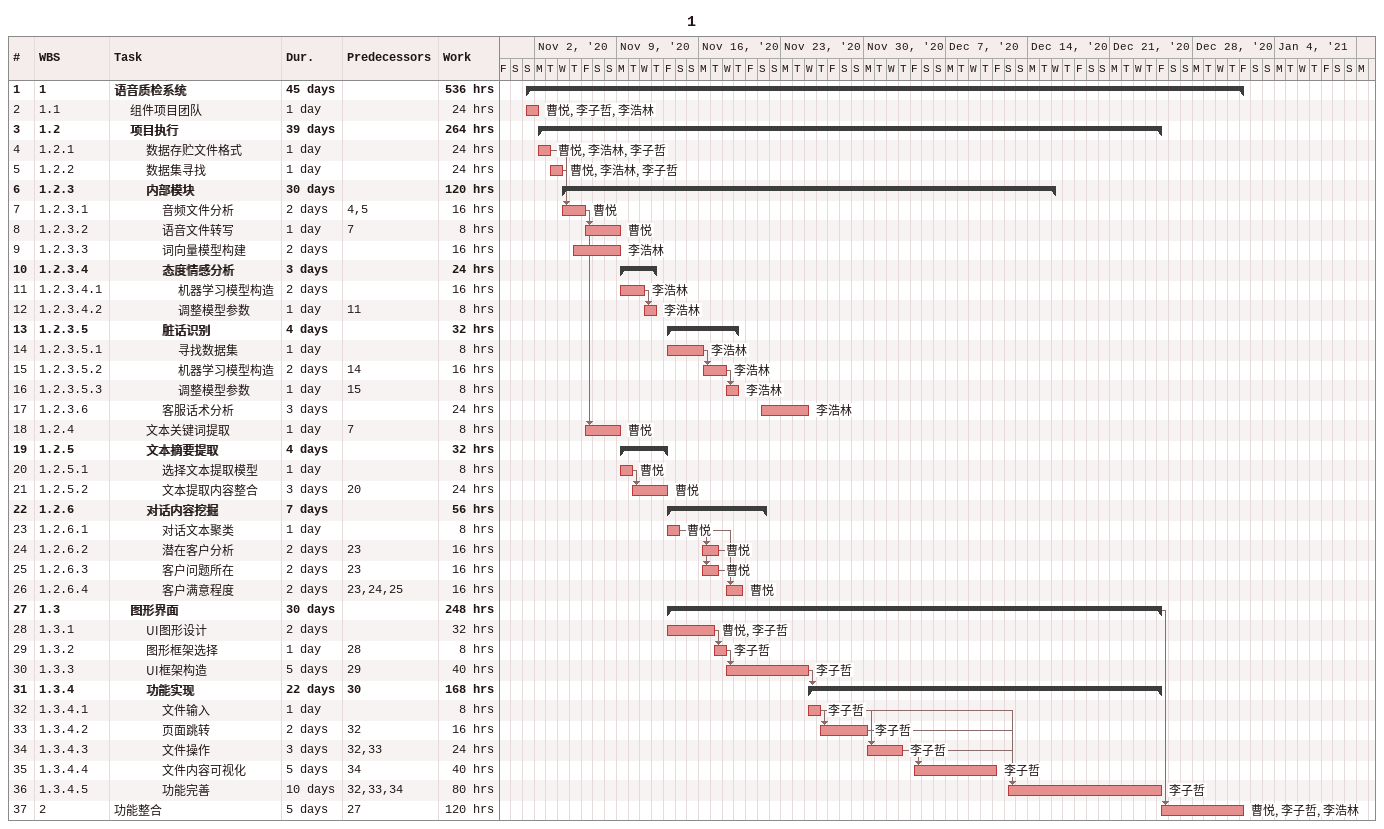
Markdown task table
1

| ID | WBS | Task | Duration | Start | Finish | Predecessors | Resources | Work (h) |
|---|---|---|---|---|---|---|---|---|
| 1 | 1 | **语音质检系统** | 45d | 2020-11-01 | 2021-01-01 |  |  | 536 |
| 2 | 1.1 | 组件项目团队 | 1d | 2020-11-01 | 2020-11-02 |  | 曹悦, 李子哲, 李浩林 | 24 |
| 3 | 1.2 | **项目执行** | 39d | 2020-11-02 | 2020-12-25 |  |  | 264 |
| 4 | 1.2.1 | 数据存贮文件格式 | 1d | 2020-11-02 | 2020-11-03 |  | 曹悦, 李浩林, 李子哲 | 24 |
| 5 | 1.2.2 | 数据集寻找 | 1d | 2020-11-03 | 2020-11-04 |  | 曹悦, 李浩林, 李子哲 | 24 |
| 6 | 1.2.3 | **内部模块** | 30d | 2020-11-04 | 2020-12-16 |  |  | 120 |
| 7 | 1.2.3.1 | 音频文件分析 | 2d | 2020-11-04 | 2020-11-06 | 4, 5 | 曹悦 | 16 |
| 8 | 1.2.3.2 | 语音文件转写 | 1d | 2020-11-06 | 2020-11-09 | 7 | 曹悦 | 8 |
| 9 | 1.2.3.3 | 词向量模型构建 | 2d | 2020-11-05 | 2020-11-09 |  | 李浩林 | 16 |
| 10 | 1.2.3.4 | **态度情感分析** | 3d | 2020-11-09 | 2020-11-12 |  |  | 24 |
| 11 | 1.2.3.4.1 | 机器学习模型构造 | 2d | 2020-11-09 | 2020-11-11 |  | 李浩林 | 16 |
| 12 | 1.2.3.4.2 | 调整模型参数 | 1d | 2020-11-11 | 2020-11-12 | 11 | 李浩林 | 8 |
| 13 | 1.2.3.5 | **脏话识别** | 4d | 2020-11-13 | 2020-11-19 |  |  | 32 |
| 14 | 1.2.3.5.1 | 寻找数据集 | 1d | 2020-11-13 | 2020-11-16 |  | 李浩林 | 8 |
| 15 | 1.2.3.5.2 | 机器学习模型构造 | 2d | 2020-11-16 | 2020-11-18 | 14 | 李浩林 | 16 |
| 16 | 1.2.3.5.3 | 调整模型参数 | 1d | 2020-11-18 | 2020-11-19 | 15 | 李浩林 | 8 |
| 17 | 1.2.3.6 | 客服话术分析 | 3d | 2020-11-21 | 2020-11-25 |  | 李浩林 | 24 |
| 18 | 1.2.4 | 文本关键词提取 | 1d | 2020-11-06 | 2020-11-09 | 7 | 曹悦 | 8 |
| 19 | 1.2.5 | **文本摘要提取** | 4d | 2020-11-09 | 2020-11-13 |  |  | 32 |
| 20 | 1.2.5.1 | 选择文本提取模型 | 1d | 2020-11-09 | 2020-11-10 |  | 曹悦 | 8 |
| 21 | 1.2.5.2 | 文本提取内容整合 | 3d | 2020-11-10 | 2020-11-13 | 20 | 曹悦 | 24 |
| 22 | 1.2.6 | **对话内容挖掘** | 7d | 2020-11-13 | 2020-11-21 |  |  | 56 |
| 23 | 1.2.6.1 | 对话文本聚类 | 1d | 2020-11-13 | 2020-11-14 |  | 曹悦 | 8 |
| 24 | 1.2.6.2 | 潜在客户分析 | 2d | 2020-11-16 | 2020-11-17 | 23 | 曹悦 | 16 |
| 25 | 1.2.6.3 | 客户问题所在 | 2d | 2020-11-16 | 2020-11-17 | 23 | 曹悦 | 16 |
| 26 | 1.2.6.4 | 客户满意程度 | 2d | 2020-11-18 | 2020-11-19 | 23, 24, 25 | 曹悦 | 16 |
| 27 | 1.3 | **图形界面** | 30d | 2020-11-13 | 2020-12-25 |  |  | 248 |
| 28 | 1.3.1 | UI图形设计 | 2d | 2020-11-13 | 2020-11-17 |  | 曹悦, 李子哲 | 32 |
| 29 | 1.3.2 | 图形框架选择 | 1d | 2020-11-17 | 2020-11-18 | 28 | 李子哲 | 8 |
| 30 | 1.3.3 | UI框架构造 | 5d | 2020-11-18 | 2020-11-25 | 29 | 李子哲 | 40 |
| 31 | 1.3.4 | **功能实现** | 22d | 2020-11-25 | 2020-12-25 | 30 |  | 168 |
| 32 | 1.3.4.1 | 文件输入 | 1d | 2020-11-25 | 2020-11-26 |  | 李子哲 | 8 |
| 33 | 1.3.4.2 | 页面跳转 | 2d | 2020-11-26 | 2020-11-30 | 32 | 李子哲 | 16 |
| 34 | 1.3.4.3 | 文件操作 | 3d | 2020-11-30 | 2020-12-03 | 32, 33 | 李子哲 | 24 |
| 35 | 1.3.4.4 | 文件内容可视化 | 5d | 2020-12-04 | 2020-12-11 | 34 | 李子哲 | 40 |
| 36 | 1.3.4.5 | 功能完善 | 10d | 2020-12-12 | 2020-12-25 | 32, 33, 34 | 李子哲 | 80 |
| 37 | 2 | 功能整合 | 5d | 2020-12-25 | 2021-01-01 | 27 | 曹悦, 李子哲, 李浩林 | 120 |
